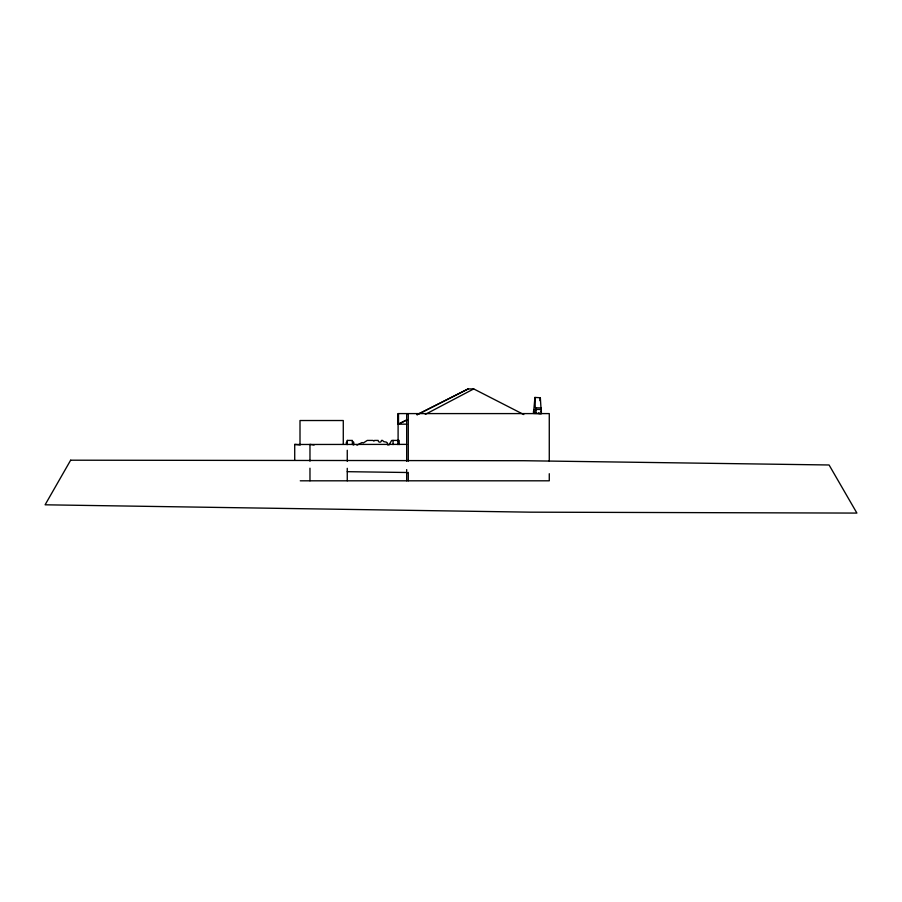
<?xml version="1.0" encoding="UTF-8"?>
<svg xmlns="http://www.w3.org/2000/svg" width="902" height="902" viewBox="0 0 902 902"><rect width="100%" height="100%" fill="white"/><g stroke="black" fill="none" stroke-linecap="round" stroke-linejoin="round"><path stroke-width="1.35" d="M406.655 473.347L406.655 472.49L347.236 471.678M536.273 412.428C532.575 413.871 533.804 408.211 533.477 413.409L541.38 413.578L541.347 411.019L541.279 412.214M533.601 412.361L534.931 397.444L540.343 397.737L541.2 411.504M541.11 409.519L535.765 409.407L535.788 407.805L541.121 407.952M536.047 413.432L535.765 409.407M533.804 409.779L536.543 409.745M541.358 413.59L538.81 413.556L538.81 412.778M539.903 400.657L540.264 397.579M387.736 445.013C387.826 440.018 383.463 443.322 382.628 440.424L381.467 440.424C381.569 442.758 378.062 442.814 378.163 440.424L374.477 440.424L373.924 441.112L372.943 440.424L367.283 440.424L363.461 442.871L361.939 442.566L356.944 445.193M388.897 445.081L391.66 440.424L399.191 440.424L399.191 444.607M535.788 407.805L535.281 408.076L534.931 397.444M425.293 414.379L473.719 388.92L523.791 414.559M407.208 419.768L398.504 424.165L398.504 413.59M417.164 414.728L468.172 388.92L473.719 388.92M407.039 419.768L398.301 424.165L398.301 413.59M417.017 414.728L468.172 388.92M398.098 424.165L406.678 424.165M352.355 441.371L353.719 442.172L353.719 444.325M294.717 444.483L406.678 444.382M353.719 445.058L352.964 444.325M300.265 480.811L549.273 480.811L549.273 473.708M300.253 445.002L294.717 444.382L294.717 459.851M314.122 445.036L309.972 444.382L309.972 461.193M549.273 461.125L549.273 413.59L398.098 413.59L398.098 440.751M408.279 413.59L408.279 461.204M408.279 472.411L408.279 480.811M406.678 413.59L406.678 461.362M406.678 469.604L406.678 480.811M397.872 440.424L397.872 444.607M393.058 440.424L393.058 444.607M352.389 444.607L352.389 440.424L347.259 440.424L347.259 444.641M347.473 440.424L346.92 442.645L346.233 442.645L346.593 444.483M347.259 450.256L347.259 461.362M347.259 468.307L347.259 480.811M343.279 444.427L343.279 420.524L300.005 420.524L300.005 444.427M309.972 468.206L309.972 480.811M70.649 460.2L45.1 504.804L530.173 512.167L856.9 513.08L829.085 464.981L524.118 460.719L70.649 460.2"/></g></svg>
